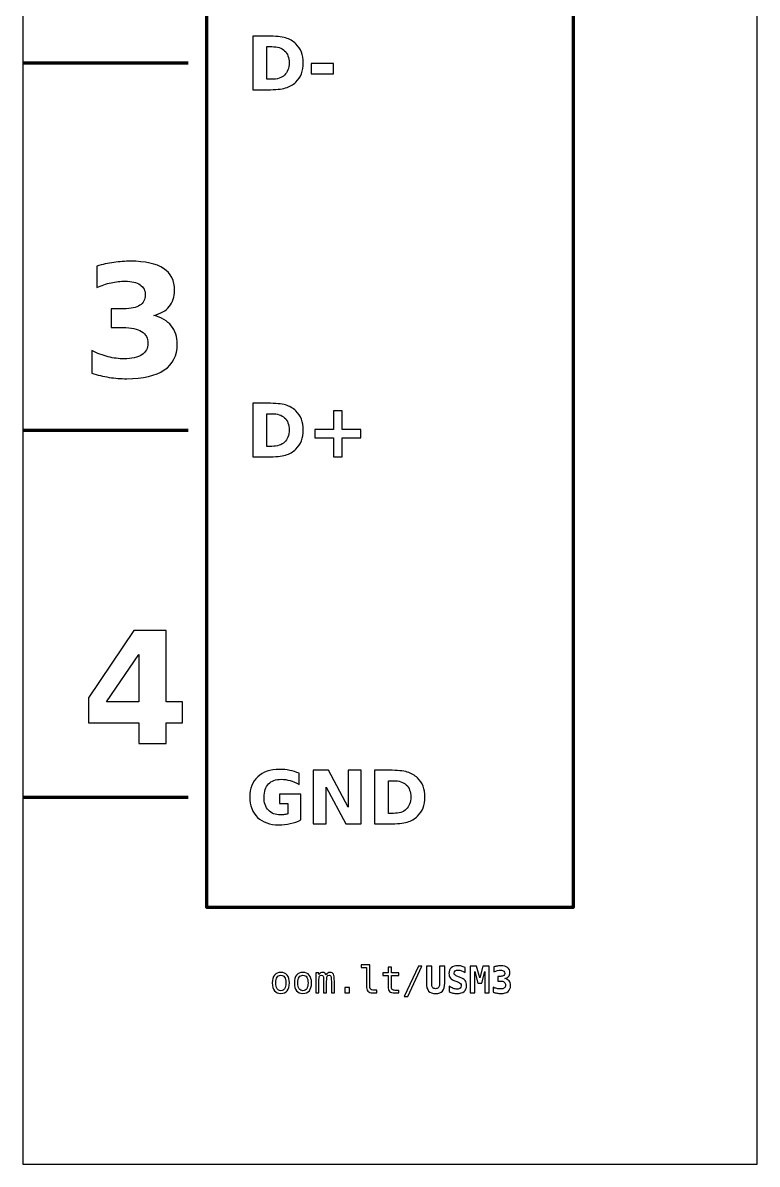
# Model space of a CAD drawing. Header units: centimetres. Extents: x -11.5 to -9.5, y -15.85 to -9.85.
# Drawn here: x -11.5 to -9.5, y -15.85 to -12.741 of the extents above; entities that cross this region are included whole.
import ezdxf

# ---------------------------------------------------------------- set-up
doc = ezdxf.new("R2010")
doc.units = ezdxf.units.CM
doc.header["$MEASUREMENT"] = 0
doc.layers.add('Layer 1', color=7, linetype='Continuous')

msp = doc.modelspace()

# ---------------------------------------------------------------- linework, layer by layer
at = {"layer": 'Layer 1', "color": 7}
msp.add_open_spline([(-11.5, -9.85), (-11.5, -9.85), (-9.5, -9.85), (-9.5, -9.85), (-9.5, -9.85), (-9.5, -9.85), (-9.5, -15.85), (-9.5, -15.85), (-9.5, -15.85), (-9.5, -15.85), (-11.5, -15.85), (-11.5, -15.85), (-11.5, -15.85), (-11.5, -15.85), (-11.5, -9.85), (-11.5, -9.85)], degree=3, knots=[0, 0, 0, 0, 0.25, 0.25, 0.25, 0.25, 0.5, 0.5, 0.5, 0.5, 0.75, 0.75, 0.75, 0.75, 1, 1, 1, 1], dxfattribs=at)
at = {"layer": 'Layer 1', "color": 250, "lineweight": 100}
msp.add_open_spline([(-11, -11.35), (-11, -11.35), (-10, -11.35), (-10, -11.35), (-10, -11.35), (-10, -11.35), (-10, -15.15), (-10, -15.15), (-10, -15.15), (-10, -15.15), (-11, -15.15), (-11, -15.15), (-11, -15.15), (-11, -15.15), (-11, -11.35), (-11, -11.35)], degree=3, knots=[0, 0, 0, 0, 0.25, 0.25, 0.25, 0.25, 0.5, 0.5, 0.5, 0.5, 0.75, 0.75, 0.75, 0.75, 1, 1, 1, 1], dxfattribs=at)
at = {"layer": 'Layer 1', "color": 250}
for points, knots in [([(-10.8733, -12.7771), (-10.8733, -12.7771), (-10.83364, -12.7771), (-10.83364, -12.7771), (-10.83364, -12.7771), (-10.8115, -12.7771), (-10.79504, -12.77867), (-10.7842, -12.78183), (-10.7842, -12.78183), (-10.77337, -12.785), (-10.76407, -12.79033), (-10.7563, -12.7979), (-10.7563, -12.7979), (-10.74947, -12.80447), (-10.7444, -12.81207), (-10.74107, -12.82067), (-10.74107, -12.82067), (-10.73777, -12.82923), (-10.7361, -12.83897), (-10.7361, -12.84987), (-10.7361, -12.84987), (-10.7361, -12.86087), (-10.73777, -12.87067), (-10.74107, -12.8793), (-10.74107, -12.8793), (-10.7444, -12.88793), (-10.74947, -12.89553), (-10.7563, -12.9021), (-10.7563, -12.9021), (-10.76414, -12.90967), (-10.7735, -12.915), (-10.78444, -12.91817), (-10.78444, -12.91817), (-10.79537, -12.92133), (-10.81177, -12.9229), (-10.83364, -12.9229), (-10.83364, -12.9229), (-10.83364, -12.9229), (-10.8733, -12.9229), (-10.8733, -12.9229), (-10.8733, -12.9229), (-10.8733, -12.9229), (-10.8733, -12.7771), (-10.8733, -12.7771)], [0, 0, 0, 0, 0.0909091, 0.0909091, 0.0909091, 0.0909091, 0.1818182, 0.1818182, 0.1818182, 0.1818182, 0.2727273, 0.2727273, 0.2727273, 0.2727273, 0.3636364, 0.3636364, 0.3636364, 0.3636364, 0.4545455, 0.4545455, 0.4545455, 0.4545455, 0.5454545, 0.5454545, 0.5454545, 0.5454545, 0.6363636, 0.6363636, 0.6363636, 0.6363636, 0.7272727, 0.7272727, 0.7272727, 0.7272727, 0.8181818, 0.8181818, 0.8181818, 0.8181818, 0.9090909, 0.9090909, 0.9090909, 0.9090909, 1, 1, 1, 1]), ([(-10.8357, -12.80553), (-10.8357, -12.80553), (-10.8357, -12.89447), (-10.8357, -12.89447), (-10.8357, -12.89447), (-10.8357, -12.89447), (-10.82224, -12.89447), (-10.82224, -12.89447), (-10.82224, -12.89447), (-10.80687, -12.89447), (-10.79514, -12.89067), (-10.78704, -12.88303), (-10.78704, -12.88303), (-10.77894, -12.87543), (-10.77487, -12.86437), (-10.77487, -12.84987), (-10.77487, -12.84987), (-10.77487, -12.8354), (-10.7789, -12.8244), (-10.78697, -12.81687), (-10.78697, -12.81687), (-10.79504, -12.8093), (-10.8068, -12.80553), (-10.82224, -12.80553), (-10.82224, -12.80553), (-10.82224, -12.80553), (-10.8357, -12.80553), (-10.8357, -12.80553)], [0, 0, 0, 0, 0.1428571, 0.1428571, 0.1428571, 0.1428571, 0.2857143, 0.2857143, 0.2857143, 0.2857143, 0.4285714, 0.4285714, 0.4285714, 0.4285714, 0.5714286, 0.5714286, 0.5714286, 0.5714286, 0.7142857, 0.7142857, 0.7142857, 0.7142857, 0.8571429, 0.8571429, 0.8571429, 0.8571429, 1, 1, 1, 1]), ([(-10.71484, -12.85113), (-10.71484, -12.85113), (-10.6535, -12.85113), (-10.6535, -12.85113), (-10.6535, -12.85113), (-10.6535, -12.85113), (-10.6535, -12.87957), (-10.6535, -12.87957), (-10.6535, -12.87957), (-10.6535, -12.87957), (-10.71484, -12.87957), (-10.71484, -12.87957), (-10.71484, -12.87957), (-10.71484, -12.87957), (-10.71484, -12.85113), (-10.71484, -12.85113)], [0, 0, 0, 0, 0.25, 0.25, 0.25, 0.25, 0.5, 0.5, 0.5, 0.5, 0.75, 0.75, 0.75, 0.75, 1, 1, 1, 1]), ([(-11.14316, -13.53787), (-11.12242, -13.54323), (-11.10654, -13.55262), (-11.09575, -13.56588), (-11.09575, -13.56588), (-11.08495, -13.57922), (-11.07952, -13.59608), (-11.07952, -13.61661), (-11.07952, -13.61661), (-11.07952, -13.64723), (-11.09123, -13.67051), (-11.11465, -13.68646), (-11.11465, -13.68646), (-11.13808, -13.70233), (-11.17223, -13.71031), (-11.21717, -13.71031), (-11.21717, -13.71031), (-11.23305, -13.71031), (-11.24892, -13.70904), (-11.26487, -13.7065), (-11.26487, -13.7065), (-11.28074, -13.70396), (-11.29647, -13.70008), (-11.31207, -13.695), (-11.31207, -13.695), (-11.31207, -13.695), (-11.31207, -13.63361), (-11.31207, -13.63361), (-11.31207, -13.63361), (-11.29718, -13.64102), (-11.28243, -13.64667), (-11.26776, -13.65048), (-11.26776, -13.65048), (-11.25308, -13.65422), (-11.23862, -13.65612), (-11.22444, -13.65612), (-11.22444, -13.65612), (-11.20334, -13.65612), (-11.18719, -13.65245), (-11.17597, -13.64518), (-11.17597, -13.64518), (-11.16475, -13.63785), (-11.1591, -13.62741), (-11.1591, -13.61372), (-11.1591, -13.61372), (-11.1591, -13.59968), (-11.16489, -13.58902), (-11.17639, -13.58183), (-11.17639, -13.58183), (-11.18789, -13.57456), (-11.20489, -13.57096), (-11.22733, -13.57096), (-11.22733, -13.57096), (-11.22733, -13.57096), (-11.25915, -13.57096), (-11.25915, -13.57096), (-11.25915, -13.57096), (-11.25915, -13.57096), (-11.25915, -13.51967), (-11.25915, -13.51967), (-11.25915, -13.51967), (-11.25915, -13.51967), (-11.22571, -13.51967), (-11.22571, -13.51967), (-11.22571, -13.51967), (-11.20567, -13.51967), (-11.19085, -13.51656), (-11.18105, -13.51028), (-11.18105, -13.51028), (-11.17124, -13.504), (-11.16637, -13.49448), (-11.16637, -13.48171), (-11.16637, -13.48171), (-11.16637, -13.46986), (-11.1711, -13.46068), (-11.18062, -13.45426), (-11.18062, -13.45426), (-11.19015, -13.44777), (-11.20355, -13.44453), (-11.22091, -13.44453), (-11.22091, -13.44453), (-11.23375, -13.44453), (-11.24666, -13.44594), (-11.25979, -13.44883), (-11.25979, -13.44883), (-11.27284, -13.45172), (-11.28582, -13.45603), (-11.2988, -13.46167), (-11.2988, -13.46167), (-11.2988, -13.46167), (-11.2988, -13.40339), (-11.2988, -13.40339), (-11.2988, -13.40339), (-11.28307, -13.39895), (-11.26755, -13.39563), (-11.2521, -13.39344), (-11.2521, -13.39344), (-11.23664, -13.39126), (-11.22155, -13.39013), (-11.20666, -13.39013), (-11.20666, -13.39013), (-11.16658, -13.39013), (-11.13653, -13.39669), (-11.11663, -13.40988), (-11.11663, -13.40988), (-11.09673, -13.42301), (-11.08679, -13.44283), (-11.08679, -13.46929), (-11.08679, -13.46929), (-11.08679, -13.48728), (-11.09151, -13.5021), (-11.10104, -13.5136), (-11.10104, -13.5136), (-11.11056, -13.5251), (-11.1246, -13.53321), (-11.14316, -13.53787)], [0, 0, 0, 0, 0.0344828, 0.0344828, 0.0344828, 0.0344828, 0.0689655, 0.0689655, 0.0689655, 0.0689655, 0.1034483, 0.1034483, 0.1034483, 0.1034483, 0.137931, 0.137931, 0.137931, 0.137931, 0.1724138, 0.1724138, 0.1724138, 0.1724138, 0.2068966, 0.2068966, 0.2068966, 0.2068966, 0.2413793, 0.2413793, 0.2413793, 0.2413793, 0.2758621, 0.2758621, 0.2758621, 0.2758621, 0.3103448, 0.3103448, 0.3103448, 0.3103448, 0.3448276, 0.3448276, 0.3448276, 0.3448276, 0.3793103, 0.3793103, 0.3793103, 0.3793103, 0.4137931, 0.4137931, 0.4137931, 0.4137931, 0.4482759, 0.4482759, 0.4482759, 0.4482759, 0.4827586, 0.4827586, 0.4827586, 0.4827586, 0.5172414, 0.5172414, 0.5172414, 0.5172414, 0.5517241, 0.5517241, 0.5517241, 0.5517241, 0.5862069, 0.5862069, 0.5862069, 0.5862069, 0.6206897, 0.6206897, 0.6206897, 0.6206897, 0.6551724, 0.6551724, 0.6551724, 0.6551724, 0.6896552, 0.6896552, 0.6896552, 0.6896552, 0.7241379, 0.7241379, 0.7241379, 0.7241379, 0.7586207, 0.7586207, 0.7586207, 0.7586207, 0.7931034, 0.7931034, 0.7931034, 0.7931034, 0.8275862, 0.8275862, 0.8275862, 0.8275862, 0.862069, 0.862069, 0.862069, 0.862069, 0.8965517, 0.8965517, 0.8965517, 0.8965517, 0.9310345, 0.9310345, 0.9310345, 0.9310345, 0.9655172, 0.9655172, 0.9655172, 0.9655172, 1, 1, 1, 1]), ([(-11.14316, -13.53787), (-11.12242, -13.54323), (-11.10654, -13.55262), (-11.09575, -13.56588), (-11.09575, -13.56588), (-11.08495, -13.57922), (-11.07952, -13.59608), (-11.07952, -13.61661), (-11.07952, -13.61661), (-11.07952, -13.64723), (-11.09123, -13.67051), (-11.11465, -13.68646), (-11.11465, -13.68646), (-11.13808, -13.70233), (-11.17223, -13.71031), (-11.21717, -13.71031), (-11.21717, -13.71031), (-11.23305, -13.71031), (-11.24892, -13.70904), (-11.26487, -13.7065), (-11.26487, -13.7065), (-11.28074, -13.70396), (-11.29647, -13.70008), (-11.31207, -13.695), (-11.31207, -13.695), (-11.31207, -13.695), (-11.31207, -13.63361), (-11.31207, -13.63361), (-11.31207, -13.63361), (-11.29718, -13.64102), (-11.28243, -13.64667), (-11.26776, -13.65048), (-11.26776, -13.65048), (-11.25308, -13.65422), (-11.23862, -13.65612), (-11.22444, -13.65612), (-11.22444, -13.65612), (-11.20334, -13.65612), (-11.18719, -13.65245), (-11.17597, -13.64518), (-11.17597, -13.64518), (-11.16475, -13.63785), (-11.1591, -13.62741), (-11.1591, -13.61372), (-11.1591, -13.61372), (-11.1591, -13.59968), (-11.16489, -13.58902), (-11.17639, -13.58183), (-11.17639, -13.58183), (-11.18789, -13.57456), (-11.20489, -13.57096), (-11.22733, -13.57096), (-11.22733, -13.57096), (-11.22733, -13.57096), (-11.25915, -13.57096), (-11.25915, -13.57096), (-11.25915, -13.57096), (-11.25915, -13.57096), (-11.25915, -13.51967), (-11.25915, -13.51967), (-11.25915, -13.51967), (-11.25915, -13.51967), (-11.22571, -13.51967), (-11.22571, -13.51967), (-11.22571, -13.51967), (-11.20567, -13.51967), (-11.19085, -13.51656), (-11.18105, -13.51028), (-11.18105, -13.51028), (-11.17124, -13.504), (-11.16637, -13.49448), (-11.16637, -13.48171), (-11.16637, -13.48171), (-11.16637, -13.46986), (-11.1711, -13.46068), (-11.18062, -13.45426), (-11.18062, -13.45426), (-11.19015, -13.44777), (-11.20355, -13.44453), (-11.22091, -13.44453), (-11.22091, -13.44453), (-11.23375, -13.44453), (-11.24666, -13.44594), (-11.25979, -13.44883), (-11.25979, -13.44883), (-11.27284, -13.45172), (-11.28582, -13.45603), (-11.2988, -13.46167), (-11.2988, -13.46167), (-11.2988, -13.46167), (-11.2988, -13.40339), (-11.2988, -13.40339), (-11.2988, -13.40339), (-11.28307, -13.39895), (-11.26755, -13.39563), (-11.2521, -13.39344), (-11.2521, -13.39344), (-11.23664, -13.39126), (-11.22155, -13.39013), (-11.20666, -13.39013), (-11.20666, -13.39013), (-11.16658, -13.39013), (-11.13653, -13.39669), (-11.11663, -13.40988), (-11.11663, -13.40988), (-11.09673, -13.42301), (-11.08679, -13.44283), (-11.08679, -13.46929), (-11.08679, -13.46929), (-11.08679, -13.48728), (-11.09151, -13.5021), (-11.10104, -13.5136), (-11.10104, -13.5136), (-11.11056, -13.5251), (-11.1246, -13.53321), (-11.14316, -13.53787)], [0, 0, 0, 0, 0.0344828, 0.0344828, 0.0344828, 0.0344828, 0.0689655, 0.0689655, 0.0689655, 0.0689655, 0.1034483, 0.1034483, 0.1034483, 0.1034483, 0.137931, 0.137931, 0.137931, 0.137931, 0.1724138, 0.1724138, 0.1724138, 0.1724138, 0.2068966, 0.2068966, 0.2068966, 0.2068966, 0.2413793, 0.2413793, 0.2413793, 0.2413793, 0.2758621, 0.2758621, 0.2758621, 0.2758621, 0.3103448, 0.3103448, 0.3103448, 0.3103448, 0.3448276, 0.3448276, 0.3448276, 0.3448276, 0.3793103, 0.3793103, 0.3793103, 0.3793103, 0.4137931, 0.4137931, 0.4137931, 0.4137931, 0.4482759, 0.4482759, 0.4482759, 0.4482759, 0.4827586, 0.4827586, 0.4827586, 0.4827586, 0.5172414, 0.5172414, 0.5172414, 0.5172414, 0.5517241, 0.5517241, 0.5517241, 0.5517241, 0.5862069, 0.5862069, 0.5862069, 0.5862069, 0.6206897, 0.6206897, 0.6206897, 0.6206897, 0.6551724, 0.6551724, 0.6551724, 0.6551724, 0.6896552, 0.6896552, 0.6896552, 0.6896552, 0.7241379, 0.7241379, 0.7241379, 0.7241379, 0.7586207, 0.7586207, 0.7586207, 0.7586207, 0.7931034, 0.7931034, 0.7931034, 0.7931034, 0.8275862, 0.8275862, 0.8275862, 0.8275862, 0.862069, 0.862069, 0.862069, 0.862069, 0.8965517, 0.8965517, 0.8965517, 0.8965517, 0.9310345, 0.9310345, 0.9310345, 0.9310345, 0.9655172, 0.9655172, 0.9655172, 0.9655172, 1, 1, 1, 1]), ([(-10.8733, -13.7771), (-10.8733, -13.7771), (-10.83364, -13.7771), (-10.83364, -13.7771), (-10.83364, -13.7771), (-10.8115, -13.7771), (-10.79504, -13.77867), (-10.7842, -13.78183), (-10.7842, -13.78183), (-10.77337, -13.785), (-10.76407, -13.79033), (-10.7563, -13.7979), (-10.7563, -13.7979), (-10.74947, -13.80447), (-10.7444, -13.81207), (-10.74107, -13.82067), (-10.74107, -13.82067), (-10.73777, -13.82923), (-10.7361, -13.83897), (-10.7361, -13.84987), (-10.7361, -13.84987), (-10.7361, -13.86087), (-10.73777, -13.87067), (-10.74107, -13.8793), (-10.74107, -13.8793), (-10.7444, -13.88793), (-10.74947, -13.89553), (-10.7563, -13.9021), (-10.7563, -13.9021), (-10.76414, -13.90967), (-10.7735, -13.915), (-10.78444, -13.91817), (-10.78444, -13.91817), (-10.79537, -13.92133), (-10.81177, -13.9229), (-10.83364, -13.9229), (-10.83364, -13.9229), (-10.83364, -13.9229), (-10.8733, -13.9229), (-10.8733, -13.9229), (-10.8733, -13.9229), (-10.8733, -13.9229), (-10.8733, -13.7771), (-10.8733, -13.7771)], [0, 0, 0, 0, 0.0909091, 0.0909091, 0.0909091, 0.0909091, 0.1818182, 0.1818182, 0.1818182, 0.1818182, 0.2727273, 0.2727273, 0.2727273, 0.2727273, 0.3636364, 0.3636364, 0.3636364, 0.3636364, 0.4545455, 0.4545455, 0.4545455, 0.4545455, 0.5454545, 0.5454545, 0.5454545, 0.5454545, 0.6363636, 0.6363636, 0.6363636, 0.6363636, 0.7272727, 0.7272727, 0.7272727, 0.7272727, 0.8181818, 0.8181818, 0.8181818, 0.8181818, 0.9090909, 0.9090909, 0.9090909, 0.9090909, 1, 1, 1, 1]), ([(-10.63027, -13.79747), (-10.63027, -13.79747), (-10.63027, -13.84867), (-10.63027, -13.84867), (-10.63027, -13.84867), (-10.63027, -13.84867), (-10.57927, -13.84867), (-10.57927, -13.84867), (-10.57927, -13.84867), (-10.57927, -13.84867), (-10.57927, -13.8717), (-10.57927, -13.8717), (-10.57927, -13.8717), (-10.57927, -13.8717), (-10.63027, -13.8717), (-10.63027, -13.8717), (-10.63027, -13.8717), (-10.63027, -13.8717), (-10.63027, -13.9229), (-10.63027, -13.9229), (-10.63027, -13.9229), (-10.63027, -13.9229), (-10.6535, -13.9229), (-10.6535, -13.9229), (-10.6535, -13.9229), (-10.6535, -13.9229), (-10.6535, -13.8717), (-10.6535, -13.8717), (-10.6535, -13.8717), (-10.6535, -13.8717), (-10.7045, -13.8717), (-10.7045, -13.8717), (-10.7045, -13.8717), (-10.7045, -13.8717), (-10.7045, -13.84867), (-10.7045, -13.84867), (-10.7045, -13.84867), (-10.7045, -13.84867), (-10.6535, -13.84867), (-10.6535, -13.84867), (-10.6535, -13.84867), (-10.6535, -13.84867), (-10.6535, -13.79747), (-10.6535, -13.79747), (-10.6535, -13.79747), (-10.6535, -13.79747), (-10.63027, -13.79747), (-10.63027, -13.79747)], [0, 0, 0, 0, 0.0833333, 0.0833333, 0.0833333, 0.0833333, 0.1666667, 0.1666667, 0.1666667, 0.1666667, 0.25, 0.25, 0.25, 0.25, 0.3333333, 0.3333333, 0.3333333, 0.3333333, 0.4166667, 0.4166667, 0.4166667, 0.4166667, 0.5, 0.5, 0.5, 0.5, 0.5833333, 0.5833333, 0.5833333, 0.5833333, 0.6666667, 0.6666667, 0.6666667, 0.6666667, 0.75, 0.75, 0.75, 0.75, 0.8333333, 0.8333333, 0.8333333, 0.8333333, 0.9166667, 0.9166667, 0.9166667, 0.9166667, 1, 1, 1, 1]), ([(-10.8357, -13.80553), (-10.8357, -13.80553), (-10.8357, -13.89447), (-10.8357, -13.89447), (-10.8357, -13.89447), (-10.8357, -13.89447), (-10.82224, -13.89447), (-10.82224, -13.89447), (-10.82224, -13.89447), (-10.80687, -13.89447), (-10.79514, -13.89067), (-10.78704, -13.88303), (-10.78704, -13.88303), (-10.77894, -13.87543), (-10.77487, -13.86437), (-10.77487, -13.84987), (-10.77487, -13.84987), (-10.77487, -13.8354), (-10.7789, -13.8244), (-10.78697, -13.81687), (-10.78697, -13.81687), (-10.79504, -13.8093), (-10.8068, -13.80553), (-10.82224, -13.80553), (-10.82224, -13.80553), (-10.82224, -13.80553), (-10.8357, -13.80553), (-10.8357, -13.80553)], [0, 0, 0, 0, 0.1428571, 0.1428571, 0.1428571, 0.1428571, 0.2857143, 0.2857143, 0.2857143, 0.2857143, 0.4285714, 0.4285714, 0.4285714, 0.4285714, 0.5714286, 0.5714286, 0.5714286, 0.5714286, 0.7142857, 0.7142857, 0.7142857, 0.7142857, 0.8571429, 0.8571429, 0.8571429, 0.8571429, 1, 1, 1, 1]), ([(-11.1977, -14.3957), (-11.1977, -14.3957), (-11.10922, -14.3957), (-11.10922, -14.3957), (-11.10922, -14.3957), (-11.10922, -14.3957), (-11.10922, -14.59043), (-11.10922, -14.59043), (-11.10922, -14.59043), (-11.10922, -14.59043), (-11.0652, -14.59043), (-11.0652, -14.59043), (-11.0652, -14.59043), (-11.0652, -14.59043), (-11.0652, -14.64808), (-11.0652, -14.64808), (-11.0652, -14.64808), (-11.0652, -14.64808), (-11.10922, -14.64808), (-11.10922, -14.64808), (-11.10922, -14.64808), (-11.10922, -14.64808), (-11.10922, -14.70431), (-11.10922, -14.70431), (-11.10922, -14.70431), (-11.10922, -14.70431), (-11.18443, -14.70431), (-11.18443, -14.70431), (-11.18443, -14.70431), (-11.18443, -14.70431), (-11.18443, -14.64808), (-11.18443, -14.64808), (-11.18443, -14.64808), (-11.18443, -14.64808), (-11.32131, -14.64808), (-11.32131, -14.64808), (-11.32131, -14.64808), (-11.32131, -14.64808), (-11.32131, -14.57985), (-11.32131, -14.57985), (-11.32131, -14.57985), (-11.32131, -14.57985), (-11.1977, -14.3957), (-11.1977, -14.3957)], [0, 0, 0, 0, 0.0909091, 0.0909091, 0.0909091, 0.0909091, 0.1818182, 0.1818182, 0.1818182, 0.1818182, 0.2727273, 0.2727273, 0.2727273, 0.2727273, 0.3636364, 0.3636364, 0.3636364, 0.3636364, 0.4545455, 0.4545455, 0.4545455, 0.4545455, 0.5454545, 0.5454545, 0.5454545, 0.5454545, 0.6363636, 0.6363636, 0.6363636, 0.6363636, 0.7272727, 0.7272727, 0.7272727, 0.7272727, 0.8181818, 0.8181818, 0.8181818, 0.8181818, 0.9090909, 0.9090909, 0.9090909, 0.9090909, 1, 1, 1, 1]), ([(-11.1977, -14.3957), (-11.1977, -14.3957), (-11.10922, -14.3957), (-11.10922, -14.3957), (-11.10922, -14.3957), (-11.10922, -14.3957), (-11.10922, -14.59043), (-11.10922, -14.59043), (-11.10922, -14.59043), (-11.10922, -14.59043), (-11.0652, -14.59043), (-11.0652, -14.59043), (-11.0652, -14.59043), (-11.0652, -14.59043), (-11.0652, -14.64808), (-11.0652, -14.64808), (-11.0652, -14.64808), (-11.0652, -14.64808), (-11.10922, -14.64808), (-11.10922, -14.64808), (-11.10922, -14.64808), (-11.10922, -14.64808), (-11.10922, -14.70431), (-11.10922, -14.70431), (-11.10922, -14.70431), (-11.10922, -14.70431), (-11.18443, -14.70431), (-11.18443, -14.70431), (-11.18443, -14.70431), (-11.18443, -14.70431), (-11.18443, -14.64808), (-11.18443, -14.64808), (-11.18443, -14.64808), (-11.18443, -14.64808), (-11.32131, -14.64808), (-11.32131, -14.64808), (-11.32131, -14.64808), (-11.32131, -14.64808), (-11.32131, -14.57985), (-11.32131, -14.57985), (-11.32131, -14.57985), (-11.32131, -14.57985), (-11.1977, -14.3957), (-11.1977, -14.3957)], [0, 0, 0, 0, 0.0909091, 0.0909091, 0.0909091, 0.0909091, 0.1818182, 0.1818182, 0.1818182, 0.1818182, 0.2727273, 0.2727273, 0.2727273, 0.2727273, 0.3636364, 0.3636364, 0.3636364, 0.3636364, 0.4545455, 0.4545455, 0.4545455, 0.4545455, 0.5454545, 0.5454545, 0.5454545, 0.5454545, 0.6363636, 0.6363636, 0.6363636, 0.6363636, 0.7272727, 0.7272727, 0.7272727, 0.7272727, 0.8181818, 0.8181818, 0.8181818, 0.8181818, 0.9090909, 0.9090909, 0.9090909, 0.9090909, 1, 1, 1, 1]), ([(-11.18443, -14.46125), (-11.18443, -14.46125), (-11.27171, -14.59043), (-11.27171, -14.59043), (-11.27171, -14.59043), (-11.27171, -14.59043), (-11.18443, -14.59043), (-11.18443, -14.59043), (-11.18443, -14.59043), (-11.18443, -14.59043), (-11.18443, -14.46125), (-11.18443, -14.46125)], [0, 0, 0, 0, 0.3333333, 0.3333333, 0.3333333, 0.3333333, 0.6666667, 0.6666667, 0.6666667, 0.6666667, 1, 1, 1, 1]), ([(-11.18443, -14.46125), (-11.18443, -14.46125), (-11.27171, -14.59043), (-11.27171, -14.59043), (-11.27171, -14.59043), (-11.27171, -14.59043), (-11.18443, -14.59043), (-11.18443, -14.59043), (-11.18443, -14.59043), (-11.18443, -14.59043), (-11.18443, -14.46125), (-11.18443, -14.46125)], [0, 0, 0, 0, 0.3333333, 0.3333333, 0.3333333, 0.3333333, 0.6666667, 0.6666667, 0.6666667, 0.6666667, 1, 1, 1, 1]), ([(-10.74242, -14.91197), (-10.75178, -14.91653), (-10.76152, -14.91993), (-10.77162, -14.92223), (-10.77162, -14.92223), (-10.78172, -14.9245), (-10.79212, -14.92563), (-10.80288, -14.92563), (-10.80288, -14.92563), (-10.82715, -14.92563), (-10.84638, -14.91883), (-10.86058, -14.90527), (-10.86058, -14.90527), (-10.87478, -14.8917), (-10.88188, -14.8733), (-10.88188, -14.85003), (-10.88188, -14.85003), (-10.88188, -14.82653), (-10.87465, -14.80807), (-10.86022, -14.79457), (-10.86022, -14.79457), (-10.84575, -14.7811), (-10.82595, -14.77437), (-10.80082, -14.77437), (-10.80082, -14.77437), (-10.79112, -14.77437), (-10.78182, -14.77527), (-10.77292, -14.7771), (-10.77292, -14.7771), (-10.76405, -14.77893), (-10.75565, -14.78163), (-10.74778, -14.7852), (-10.74778, -14.7852), (-10.74778, -14.7852), (-10.74778, -14.81537), (-10.74778, -14.81537), (-10.74778, -14.81537), (-10.75592, -14.81073), (-10.76402, -14.8073), (-10.77205, -14.80503), (-10.77205, -14.80503), (-10.78008, -14.80273), (-10.78815, -14.8016), (-10.79622, -14.8016), (-10.79622, -14.8016), (-10.81122, -14.8016), (-10.82275, -14.8058), (-10.83085, -14.81417), (-10.83085, -14.81417), (-10.83895, -14.82253), (-10.84302, -14.8345), (-10.84302, -14.85003), (-10.84302, -14.85003), (-10.84302, -14.86547), (-10.83912, -14.8774), (-10.83128, -14.8858), (-10.83128, -14.8858), (-10.82348, -14.8942), (-10.81238, -14.8984), (-10.79798, -14.8984), (-10.79798, -14.8984), (-10.79408, -14.8984), (-10.79045, -14.89817), (-10.78708, -14.89767), (-10.78708, -14.89767), (-10.78372, -14.89717), (-10.78072, -14.8964), (-10.77805, -14.89537), (-10.77805, -14.89537), (-10.77805, -14.89537), (-10.77805, -14.86703), (-10.77805, -14.86703), (-10.77805, -14.86703), (-10.77805, -14.86703), (-10.80098, -14.86703), (-10.80098, -14.86703), (-10.80098, -14.86703), (-10.80098, -14.86703), (-10.80098, -14.84183), (-10.80098, -14.84183), (-10.80098, -14.84183), (-10.80098, -14.84183), (-10.74242, -14.84183), (-10.74242, -14.84183), (-10.74242, -14.84183), (-10.74242, -14.84183), (-10.74242, -14.91197), (-10.74242, -14.91197)], [0, 0, 0, 0, 0.0454545, 0.0454545, 0.0454545, 0.0454545, 0.0909091, 0.0909091, 0.0909091, 0.0909091, 0.1363636, 0.1363636, 0.1363636, 0.1363636, 0.1818182, 0.1818182, 0.1818182, 0.1818182, 0.2272727, 0.2272727, 0.2272727, 0.2272727, 0.2727273, 0.2727273, 0.2727273, 0.2727273, 0.3181818, 0.3181818, 0.3181818, 0.3181818, 0.3636364, 0.3636364, 0.3636364, 0.3636364, 0.4090909, 0.4090909, 0.4090909, 0.4090909, 0.4545455, 0.4545455, 0.4545455, 0.4545455, 0.5, 0.5, 0.5, 0.5, 0.5454545, 0.5454545, 0.5454545, 0.5454545, 0.5909091, 0.5909091, 0.5909091, 0.5909091, 0.6363636, 0.6363636, 0.6363636, 0.6363636, 0.6818182, 0.6818182, 0.6818182, 0.6818182, 0.7272727, 0.7272727, 0.7272727, 0.7272727, 0.7727273, 0.7727273, 0.7727273, 0.7727273, 0.8181818, 0.8181818, 0.8181818, 0.8181818, 0.8636364, 0.8636364, 0.8636364, 0.8636364, 0.9090909, 0.9090909, 0.9090909, 0.9090909, 0.9545455, 0.9545455, 0.9545455, 0.9545455, 1, 1, 1, 1]), ([(-10.70931, -14.777), (-10.70931, -14.777), (-10.66731, -14.777), (-10.66731, -14.777), (-10.66731, -14.777), (-10.66731, -14.777), (-10.61428, -14.877), (-10.61428, -14.877), (-10.61428, -14.877), (-10.61428, -14.877), (-10.61428, -14.777), (-10.61428, -14.777), (-10.61428, -14.777), (-10.61428, -14.777), (-10.57865, -14.777), (-10.57865, -14.777), (-10.57865, -14.777), (-10.57865, -14.777), (-10.57865, -14.9228), (-10.57865, -14.9228), (-10.57865, -14.9228), (-10.57865, -14.9228), (-10.62065, -14.9228), (-10.62065, -14.9228), (-10.62065, -14.9228), (-10.62065, -14.9228), (-10.67368, -14.8228), (-10.67368, -14.8228), (-10.67368, -14.8228), (-10.67368, -14.8228), (-10.67368, -14.9228), (-10.67368, -14.9228), (-10.67368, -14.9228), (-10.67368, -14.9228), (-10.70931, -14.9228), (-10.70931, -14.9228), (-10.70931, -14.9228), (-10.70931, -14.9228), (-10.70931, -14.777), (-10.70931, -14.777)], [0, 0, 0, 0, 0.1, 0.1, 0.1, 0.1, 0.2, 0.2, 0.2, 0.2, 0.3, 0.3, 0.3, 0.3, 0.4, 0.4, 0.4, 0.4, 0.5, 0.5, 0.5, 0.5, 0.6, 0.6, 0.6, 0.6, 0.7, 0.7, 0.7, 0.7, 0.8, 0.8, 0.8, 0.8, 0.9, 0.9, 0.9, 0.9, 1, 1, 1, 1]), ([(-10.54194, -14.777), (-10.54194, -14.777), (-10.50228, -14.777), (-10.50228, -14.777), (-10.50228, -14.777), (-10.48014, -14.777), (-10.46368, -14.77857), (-10.45284, -14.78173), (-10.45284, -14.78173), (-10.44201, -14.7849), (-10.43271, -14.79023), (-10.42494, -14.7978), (-10.42494, -14.7978), (-10.41811, -14.80437), (-10.41304, -14.81197), (-10.40971, -14.82057), (-10.40971, -14.82057), (-10.40641, -14.82913), (-10.40474, -14.83887), (-10.40474, -14.84977), (-10.40474, -14.84977), (-10.40474, -14.86077), (-10.40641, -14.87057), (-10.40971, -14.8792), (-10.40971, -14.8792), (-10.41304, -14.88783), (-10.41811, -14.89543), (-10.42494, -14.902), (-10.42494, -14.902), (-10.43278, -14.90957), (-10.44214, -14.9149), (-10.45308, -14.91807), (-10.45308, -14.91807), (-10.46401, -14.92123), (-10.48041, -14.9228), (-10.50228, -14.9228), (-10.50228, -14.9228), (-10.50228, -14.9228), (-10.54194, -14.9228), (-10.54194, -14.9228), (-10.54194, -14.9228), (-10.54194, -14.9228), (-10.54194, -14.777), (-10.54194, -14.777)], [0, 0, 0, 0, 0.0909091, 0.0909091, 0.0909091, 0.0909091, 0.1818182, 0.1818182, 0.1818182, 0.1818182, 0.2727273, 0.2727273, 0.2727273, 0.2727273, 0.3636364, 0.3636364, 0.3636364, 0.3636364, 0.4545455, 0.4545455, 0.4545455, 0.4545455, 0.5454545, 0.5454545, 0.5454545, 0.5454545, 0.6363636, 0.6363636, 0.6363636, 0.6363636, 0.7272727, 0.7272727, 0.7272727, 0.7272727, 0.8181818, 0.8181818, 0.8181818, 0.8181818, 0.9090909, 0.9090909, 0.9090909, 0.9090909, 1, 1, 1, 1]), ([(-10.50434, -14.80543), (-10.50434, -14.80543), (-10.50434, -14.89437), (-10.50434, -14.89437), (-10.50434, -14.89437), (-10.50434, -14.89437), (-10.49088, -14.89437), (-10.49088, -14.89437), (-10.49088, -14.89437), (-10.47551, -14.89437), (-10.46378, -14.89057), (-10.45568, -14.88293), (-10.45568, -14.88293), (-10.44758, -14.87533), (-10.44351, -14.86427), (-10.44351, -14.84977), (-10.44351, -14.84977), (-10.44351, -14.8353), (-10.44754, -14.8243), (-10.45561, -14.81677), (-10.45561, -14.81677), (-10.46368, -14.8092), (-10.47544, -14.80543), (-10.49088, -14.80543), (-10.49088, -14.80543), (-10.49088, -14.80543), (-10.50434, -14.80543), (-10.50434, -14.80543)], [0, 0, 0, 0, 0.1428571, 0.1428571, 0.1428571, 0.1428571, 0.2857143, 0.2857143, 0.2857143, 0.2857143, 0.4285714, 0.4285714, 0.4285714, 0.4285714, 0.5714286, 0.5714286, 0.5714286, 0.5714286, 0.7142857, 0.7142857, 0.7142857, 0.7142857, 0.8571429, 0.8571429, 0.8571429, 0.8571429, 1, 1, 1, 1]), ([(-10.79731, -15.32761), (-10.78973, -15.32761), (-10.78393, -15.33006), (-10.77991, -15.33498), (-10.77991, -15.33498), (-10.77589, -15.3399), (-10.77388, -15.34702), (-10.77388, -15.35632), (-10.77388, -15.35632), (-10.77388, -15.36567), (-10.77588, -15.37279), (-10.77988, -15.37769), (-10.77988, -15.37769), (-10.7839, -15.38259), (-10.7897, -15.38504), (-10.79731, -15.38504), (-10.79731, -15.38504), (-10.80491, -15.38504), (-10.8107, -15.38259), (-10.81472, -15.37769), (-10.81472, -15.37769), (-10.81872, -15.37279), (-10.82072, -15.36567), (-10.82072, -15.35632), (-10.82072, -15.35632), (-10.82072, -15.34702), (-10.81872, -15.3399), (-10.81472, -15.33498), (-10.81472, -15.33498), (-10.8107, -15.33006), (-10.80491, -15.32761), (-10.79731, -15.32761)], [0, 0, 0, 0, 0.125, 0.125, 0.125, 0.125, 0.25, 0.25, 0.25, 0.25, 0.375, 0.375, 0.375, 0.375, 0.5, 0.5, 0.5, 0.5, 0.625, 0.625, 0.625, 0.625, 0.75, 0.75, 0.75, 0.75, 0.875, 0.875, 0.875, 0.875, 1, 1, 1, 1]), ([(-10.7371, -15.32761), (-10.72952, -15.32761), (-10.72372, -15.33006), (-10.7197, -15.33498), (-10.7197, -15.33498), (-10.71568, -15.3399), (-10.71367, -15.34702), (-10.71367, -15.35632), (-10.71367, -15.35632), (-10.71367, -15.36567), (-10.71567, -15.37279), (-10.71967, -15.37769), (-10.71967, -15.37769), (-10.72369, -15.38259), (-10.72949, -15.38504), (-10.7371, -15.38504), (-10.7371, -15.38504), (-10.7447, -15.38504), (-10.75049, -15.38259), (-10.75451, -15.37769), (-10.75451, -15.37769), (-10.75851, -15.37279), (-10.76051, -15.36567), (-10.76051, -15.35632), (-10.76051, -15.35632), (-10.76051, -15.34702), (-10.75851, -15.3399), (-10.75451, -15.33498), (-10.75451, -15.33498), (-10.75049, -15.33006), (-10.7447, -15.32761), (-10.7371, -15.32761)], [0, 0, 0, 0, 0.125, 0.125, 0.125, 0.125, 0.25, 0.25, 0.25, 0.25, 0.375, 0.375, 0.375, 0.375, 0.5, 0.5, 0.5, 0.5, 0.625, 0.625, 0.625, 0.625, 0.75, 0.75, 0.75, 0.75, 0.875, 0.875, 0.875, 0.875, 1, 1, 1, 1]), ([(-10.67398, -15.3345), (-10.67288, -15.33215), (-10.67146, -15.33041), (-10.66974, -15.3293), (-10.66974, -15.3293), (-10.66804, -15.32818), (-10.66598, -15.32761), (-10.66358, -15.32761), (-10.66358, -15.32761), (-10.65918, -15.32761), (-10.65607, -15.32931), (-10.65427, -15.33271), (-10.65427, -15.33271), (-10.65246, -15.33612), (-10.65156, -15.34252), (-10.65156, -15.35193), (-10.65156, -15.35193), (-10.65156, -15.35193), (-10.65156, -15.38362), (-10.65156, -15.38362), (-10.65156, -15.38362), (-10.65156, -15.38362), (-10.65976, -15.38362), (-10.65976, -15.38362), (-10.65976, -15.38362), (-10.65976, -15.38362), (-10.65976, -15.35232), (-10.65976, -15.35232), (-10.65976, -15.35232), (-10.65976, -15.3446), (-10.66019, -15.33982), (-10.66106, -15.33793), (-10.66106, -15.33793), (-10.66191, -15.33607), (-10.66349, -15.33513), (-10.66578, -15.33513), (-10.66578, -15.33513), (-10.66838, -15.33513), (-10.67016, -15.33613), (-10.67113, -15.33813), (-10.67113, -15.33813), (-10.67208, -15.34013), (-10.67256, -15.34487), (-10.67256, -15.35232), (-10.67256, -15.35232), (-10.67256, -15.35232), (-10.67256, -15.38362), (-10.67256, -15.38362), (-10.67256, -15.38362), (-10.67256, -15.38362), (-10.68076, -15.38362), (-10.68076, -15.38362), (-10.68076, -15.38362), (-10.68076, -15.38362), (-10.68076, -15.35232), (-10.68076, -15.35232), (-10.68076, -15.35232), (-10.68076, -15.3445), (-10.68123, -15.33968), (-10.68216, -15.33787), (-10.68216, -15.33787), (-10.68308, -15.33605), (-10.68474, -15.33513), (-10.68716, -15.33513), (-10.68716, -15.33513), (-10.68954, -15.33513), (-10.6912, -15.33613), (-10.69211, -15.33813), (-10.69211, -15.33813), (-10.69305, -15.34013), (-10.69351, -15.34487), (-10.69351, -15.35232), (-10.69351, -15.35232), (-10.69351, -15.35232), (-10.69351, -15.38362), (-10.69351, -15.38362), (-10.69351, -15.38362), (-10.69351, -15.38362), (-10.70166, -15.38362), (-10.70166, -15.38362), (-10.70166, -15.38362), (-10.70166, -15.38362), (-10.70166, -15.32893), (-10.70166, -15.32893), (-10.70166, -15.32893), (-10.70166, -15.32893), (-10.69351, -15.32893), (-10.69351, -15.32893), (-10.69351, -15.32893), (-10.69351, -15.32893), (-10.69351, -15.33361), (-10.69351, -15.33361), (-10.69351, -15.33361), (-10.69245, -15.33166), (-10.6911, -15.33018), (-10.68948, -15.32915), (-10.68948, -15.32915), (-10.68788, -15.32813), (-10.68604, -15.32761), (-10.68399, -15.32761), (-10.68399, -15.32761), (-10.68151, -15.32761), (-10.67946, -15.32818), (-10.67781, -15.32931), (-10.67781, -15.32931), (-10.67616, -15.33046), (-10.67489, -15.33218), (-10.67398, -15.3345)], [0, 0, 0, 0, 0.037037, 0.037037, 0.037037, 0.037037, 0.0740741, 0.0740741, 0.0740741, 0.0740741, 0.1111111, 0.1111111, 0.1111111, 0.1111111, 0.1481481, 0.1481481, 0.1481481, 0.1481481, 0.1851852, 0.1851852, 0.1851852, 0.1851852, 0.2222222, 0.2222222, 0.2222222, 0.2222222, 0.2592593, 0.2592593, 0.2592593, 0.2592593, 0.2962963, 0.2962963, 0.2962963, 0.2962963, 0.3333333, 0.3333333, 0.3333333, 0.3333333, 0.3703704, 0.3703704, 0.3703704, 0.3703704, 0.4074074, 0.4074074, 0.4074074, 0.4074074, 0.4444444, 0.4444444, 0.4444444, 0.4444444, 0.4814815, 0.4814815, 0.4814815, 0.4814815, 0.5185185, 0.5185185, 0.5185185, 0.5185185, 0.5555556, 0.5555556, 0.5555556, 0.5555556, 0.5925926, 0.5925926, 0.5925926, 0.5925926, 0.6296296, 0.6296296, 0.6296296, 0.6296296, 0.6666667, 0.6666667, 0.6666667, 0.6666667, 0.7037037, 0.7037037, 0.7037037, 0.7037037, 0.7407407, 0.7407407, 0.7407407, 0.7407407, 0.7777778, 0.7777778, 0.7777778, 0.7777778, 0.8148148, 0.8148148, 0.8148148, 0.8148148, 0.8518519, 0.8518519, 0.8518519, 0.8518519, 0.8888889, 0.8888889, 0.8888889, 0.8888889, 0.9259259, 0.9259259, 0.9259259, 0.9259259, 0.962963, 0.962963, 0.962963, 0.962963, 1, 1, 1, 1]), ([(-10.55536, -15.3638), (-10.55536, -15.36784), (-10.55462, -15.37087), (-10.55314, -15.37292), (-10.55314, -15.37292), (-10.55166, -15.37497), (-10.54947, -15.376), (-10.54657, -15.376), (-10.54657, -15.376), (-10.54657, -15.376), (-10.53607, -15.376), (-10.53607, -15.376), (-10.53607, -15.376), (-10.53607, -15.376), (-10.53607, -15.38362), (-10.53607, -15.38362), (-10.53607, -15.38362), (-10.53607, -15.38362), (-10.54744, -15.38362), (-10.54744, -15.38362), (-10.54744, -15.38362), (-10.55282, -15.38362), (-10.55697, -15.38189), (-10.55992, -15.37844), (-10.55992, -15.37844), (-10.56287, -15.37499), (-10.56434, -15.3701), (-10.56434, -15.3638), (-10.56434, -15.3638), (-10.56434, -15.3638), (-10.56434, -15.31413), (-10.56434, -15.31413), (-10.56434, -15.31413), (-10.56434, -15.31413), (-10.57874, -15.31413), (-10.57874, -15.31413), (-10.57874, -15.31413), (-10.57874, -15.31413), (-10.57874, -15.3071), (-10.57874, -15.3071), (-10.57874, -15.3071), (-10.57874, -15.3071), (-10.55536, -15.3071), (-10.55536, -15.3071), (-10.55536, -15.3071), (-10.55536, -15.3071), (-10.55536, -15.3638), (-10.55536, -15.3638)], [0, 0, 0, 0, 0.0833333, 0.0833333, 0.0833333, 0.0833333, 0.1666667, 0.1666667, 0.1666667, 0.1666667, 0.25, 0.25, 0.25, 0.25, 0.3333333, 0.3333333, 0.3333333, 0.3333333, 0.4166667, 0.4166667, 0.4166667, 0.4166667, 0.5, 0.5, 0.5, 0.5, 0.5833333, 0.5833333, 0.5833333, 0.5833333, 0.6666667, 0.6666667, 0.6666667, 0.6666667, 0.75, 0.75, 0.75, 0.75, 0.8333333, 0.8333333, 0.8333333, 0.8333333, 0.9166667, 0.9166667, 0.9166667, 0.9166667, 1, 1, 1, 1]), ([(-10.49636, -15.3134), (-10.49636, -15.3134), (-10.49636, -15.32893), (-10.49636, -15.32893), (-10.49636, -15.32893), (-10.49636, -15.32893), (-10.47594, -15.32893), (-10.47594, -15.32893), (-10.47594, -15.32893), (-10.47594, -15.32893), (-10.47594, -15.33592), (-10.47594, -15.33592), (-10.47594, -15.33592), (-10.47594, -15.33592), (-10.49636, -15.33592), (-10.49636, -15.33592), (-10.49636, -15.33592), (-10.49636, -15.33592), (-10.49636, -15.3656), (-10.49636, -15.3656), (-10.49636, -15.3656), (-10.49636, -15.36964), (-10.4956, -15.37245), (-10.49406, -15.37404), (-10.49406, -15.37404), (-10.49253, -15.37564), (-10.48986, -15.37644), (-10.48606, -15.37644), (-10.48606, -15.37644), (-10.48606, -15.37644), (-10.47594, -15.37644), (-10.47594, -15.37644), (-10.47594, -15.37644), (-10.47594, -15.37644), (-10.47594, -15.38362), (-10.47594, -15.38362), (-10.47594, -15.38362), (-10.47594, -15.38362), (-10.48693, -15.38362), (-10.48693, -15.38362), (-10.48693, -15.38362), (-10.49368, -15.38362), (-10.49843, -15.38227), (-10.5012, -15.37957), (-10.5012, -15.37957), (-10.50396, -15.37687), (-10.50535, -15.3722), (-10.50535, -15.3656), (-10.50535, -15.3656), (-10.50535, -15.3656), (-10.50535, -15.33592), (-10.50535, -15.33592), (-10.50535, -15.33592), (-10.50535, -15.33592), (-10.51995, -15.33592), (-10.51995, -15.33592), (-10.51995, -15.33592), (-10.51995, -15.33592), (-10.51995, -15.32893), (-10.51995, -15.32893), (-10.51995, -15.32893), (-10.51995, -15.32893), (-10.50535, -15.32893), (-10.50535, -15.32893), (-10.50535, -15.32893), (-10.50535, -15.32893), (-10.50535, -15.3134), (-10.50535, -15.3134), (-10.50535, -15.3134), (-10.50535, -15.3134), (-10.49636, -15.3134), (-10.49636, -15.3134)], [0, 0, 0, 0, 0.0555556, 0.0555556, 0.0555556, 0.0555556, 0.1111111, 0.1111111, 0.1111111, 0.1111111, 0.1666667, 0.1666667, 0.1666667, 0.1666667, 0.2222222, 0.2222222, 0.2222222, 0.2222222, 0.2777778, 0.2777778, 0.2777778, 0.2777778, 0.3333333, 0.3333333, 0.3333333, 0.3333333, 0.3888889, 0.3888889, 0.3888889, 0.3888889, 0.4444444, 0.4444444, 0.4444444, 0.4444444, 0.5, 0.5, 0.5, 0.5, 0.5555556, 0.5555556, 0.5555556, 0.5555556, 0.6111111, 0.6111111, 0.6111111, 0.6111111, 0.6666667, 0.6666667, 0.6666667, 0.6666667, 0.7222222, 0.7222222, 0.7222222, 0.7222222, 0.7777778, 0.7777778, 0.7777778, 0.7777778, 0.8333333, 0.8333333, 0.8333333, 0.8333333, 0.8888889, 0.8888889, 0.8888889, 0.8888889, 0.9444444, 0.9444444, 0.9444444, 0.9444444, 1, 1, 1, 1]), ([(-10.42272, -15.31071), (-10.42272, -15.31071), (-10.41343, -15.31071), (-10.41343, -15.31071), (-10.41343, -15.31071), (-10.41343, -15.31071), (-10.45182, -15.3929), (-10.45182, -15.3929), (-10.45182, -15.3929), (-10.45182, -15.3929), (-10.46116, -15.3929), (-10.46116, -15.3929), (-10.46116, -15.3929), (-10.46116, -15.3929), (-10.42272, -15.31071), (-10.42272, -15.31071)], [0, 0, 0, 0, 0.25, 0.25, 0.25, 0.25, 0.5, 0.5, 0.5, 0.5, 0.75, 0.75, 0.75, 0.75, 1, 1, 1, 1]), ([(-10.40075, -15.35672), (-10.40075, -15.35672), (-10.40075, -15.31071), (-10.40075, -15.31071), (-10.40075, -15.31071), (-10.40075, -15.31071), (-10.38634, -15.31071), (-10.38634, -15.31071), (-10.38634, -15.31071), (-10.38634, -15.31071), (-10.38634, -15.36033), (-10.38634, -15.36033), (-10.38634, -15.36033), (-10.38634, -15.36398), (-10.38541, -15.36683), (-10.38356, -15.3689), (-10.38356, -15.3689), (-10.38171, -15.37097), (-10.37913, -15.372), (-10.37584, -15.372), (-10.37584, -15.372), (-10.37256, -15.372), (-10.36998, -15.37097), (-10.36813, -15.3689), (-10.36813, -15.3689), (-10.36628, -15.36683), (-10.36534, -15.36398), (-10.36534, -15.36033), (-10.36534, -15.36033), (-10.36534, -15.36033), (-10.36534, -15.31071), (-10.36534, -15.31071), (-10.36534, -15.31071), (-10.36534, -15.31071), (-10.35094, -15.31071), (-10.35094, -15.31071), (-10.35094, -15.31071), (-10.35094, -15.31071), (-10.35094, -15.35672), (-10.35094, -15.35672), (-10.35094, -15.35672), (-10.35094, -15.36662), (-10.35291, -15.3738), (-10.35684, -15.3783), (-10.35684, -15.3783), (-10.36079, -15.38279), (-10.36713, -15.38504), (-10.37584, -15.38504), (-10.37584, -15.38504), (-10.38453, -15.38504), (-10.39086, -15.38279), (-10.39481, -15.3783), (-10.39481, -15.3783), (-10.39876, -15.3738), (-10.40075, -15.36662), (-10.40075, -15.35672)], [0, 0, 0, 0, 0.0714286, 0.0714286, 0.0714286, 0.0714286, 0.1428571, 0.1428571, 0.1428571, 0.1428571, 0.2142857, 0.2142857, 0.2142857, 0.2142857, 0.2857143, 0.2857143, 0.2857143, 0.2857143, 0.3571429, 0.3571429, 0.3571429, 0.3571429, 0.4285714, 0.4285714, 0.4285714, 0.4285714, 0.5, 0.5, 0.5, 0.5, 0.5714286, 0.5714286, 0.5714286, 0.5714286, 0.6428571, 0.6428571, 0.6428571, 0.6428571, 0.7142857, 0.7142857, 0.7142857, 0.7142857, 0.7857143, 0.7857143, 0.7857143, 0.7857143, 0.8571429, 0.8571429, 0.8571429, 0.8571429, 0.9285714, 0.9285714, 0.9285714, 0.9285714, 1, 1, 1, 1]), ([(-10.32082, -15.35163), (-10.32807, -15.34887), (-10.33299, -15.34595), (-10.33557, -15.34292), (-10.33557, -15.34292), (-10.33814, -15.33987), (-10.33942, -15.33578), (-10.33942, -15.33063), (-10.33942, -15.33063), (-10.33942, -15.32403), (-10.3373, -15.31883), (-10.33307, -15.31506), (-10.33307, -15.31506), (-10.32883, -15.31128), (-10.32303, -15.3094), (-10.31563, -15.3094), (-10.31563, -15.3094), (-10.31228, -15.3094), (-10.30893, -15.30978), (-10.30558, -15.31055), (-10.30558, -15.31055), (-10.30222, -15.31131), (-10.2989, -15.31243), (-10.29561, -15.31393), (-10.29561, -15.31393), (-10.29561, -15.31393), (-10.29561, -15.328), (-10.29561, -15.328), (-10.29561, -15.328), (-10.29872, -15.32581), (-10.30185, -15.32416), (-10.30503, -15.32301), (-10.30503, -15.32301), (-10.30823, -15.32188), (-10.31138, -15.32131), (-10.31452, -15.32131), (-10.31452, -15.32131), (-10.318, -15.32131), (-10.32067, -15.32201), (-10.32252, -15.32341), (-10.32252, -15.32341), (-10.32437, -15.32481), (-10.3253, -15.32681), (-10.3253, -15.32941), (-10.3253, -15.32941), (-10.3253, -15.33143), (-10.32462, -15.3331), (-10.32327, -15.33442), (-10.32327, -15.33442), (-10.32192, -15.33573), (-10.3191, -15.3372), (-10.3148, -15.33878), (-10.3148, -15.33878), (-10.3148, -15.33878), (-10.3086, -15.34113), (-10.3086, -15.34113), (-10.3086, -15.34113), (-10.30275, -15.34328), (-10.29843, -15.34613), (-10.29566, -15.34968), (-10.29566, -15.34968), (-10.2929, -15.35323), (-10.29151, -15.3577), (-10.29151, -15.3631), (-10.29151, -15.3631), (-10.29151, -15.37047), (-10.29368, -15.37595), (-10.29803, -15.37959), (-10.29803, -15.37959), (-10.30238, -15.38322), (-10.30895, -15.38504), (-10.31773, -15.38504), (-10.31773, -15.38504), (-10.32135, -15.38504), (-10.32497, -15.3846), (-10.3286, -15.38374), (-10.3286, -15.38374), (-10.33222, -15.38287), (-10.33574, -15.3816), (-10.33912, -15.3799), (-10.33912, -15.3799), (-10.33912, -15.3799), (-10.33912, -15.365), (-10.33912, -15.365), (-10.33912, -15.365), (-10.33529, -15.36774), (-10.33155, -15.36979), (-10.32797, -15.37112), (-10.32797, -15.37112), (-10.32437, -15.37245), (-10.32082, -15.37312), (-10.3173, -15.37312), (-10.3173, -15.37312), (-10.31375, -15.37312), (-10.311, -15.37232), (-10.30905, -15.3707), (-10.30905, -15.3707), (-10.3071, -15.36909), (-10.30612, -15.36683), (-10.30612, -15.36393), (-10.30612, -15.36393), (-10.30612, -15.36175), (-10.30677, -15.35983), (-10.30807, -15.3582), (-10.30807, -15.3582), (-10.30937, -15.35655), (-10.31125, -15.35525), (-10.31373, -15.35432), (-10.31373, -15.35432), (-10.31373, -15.35432), (-10.32082, -15.35163), (-10.32082, -15.35163)], [0, 0, 0, 0, 0.0357143, 0.0357143, 0.0357143, 0.0357143, 0.0714286, 0.0714286, 0.0714286, 0.0714286, 0.1071429, 0.1071429, 0.1071429, 0.1071429, 0.1428571, 0.1428571, 0.1428571, 0.1428571, 0.1785714, 0.1785714, 0.1785714, 0.1785714, 0.2142857, 0.2142857, 0.2142857, 0.2142857, 0.25, 0.25, 0.25, 0.25, 0.2857143, 0.2857143, 0.2857143, 0.2857143, 0.3214286, 0.3214286, 0.3214286, 0.3214286, 0.3571429, 0.3571429, 0.3571429, 0.3571429, 0.3928571, 0.3928571, 0.3928571, 0.3928571, 0.4285714, 0.4285714, 0.4285714, 0.4285714, 0.4642857, 0.4642857, 0.4642857, 0.4642857, 0.5, 0.5, 0.5, 0.5, 0.5357143, 0.5357143, 0.5357143, 0.5357143, 0.5714286, 0.5714286, 0.5714286, 0.5714286, 0.6071429, 0.6071429, 0.6071429, 0.6071429, 0.6428571, 0.6428571, 0.6428571, 0.6428571, 0.6785714, 0.6785714, 0.6785714, 0.6785714, 0.7142857, 0.7142857, 0.7142857, 0.7142857, 0.75, 0.75, 0.75, 0.75, 0.7857143, 0.7857143, 0.7857143, 0.7857143, 0.8214286, 0.8214286, 0.8214286, 0.8214286, 0.8571429, 0.8571429, 0.8571429, 0.8571429, 0.8928571, 0.8928571, 0.8928571, 0.8928571, 0.9285714, 0.9285714, 0.9285714, 0.9285714, 0.9642857, 0.9642857, 0.9642857, 0.9642857, 1, 1, 1, 1]), ([(-10.28131, -15.31071), (-10.28131, -15.31071), (-10.26412, -15.31071), (-10.26412, -15.31071), (-10.26412, -15.31071), (-10.26412, -15.31071), (-10.25542, -15.3427), (-10.25542, -15.3427), (-10.25542, -15.3427), (-10.25542, -15.3427), (-10.24679, -15.31071), (-10.24679, -15.31071), (-10.24679, -15.31071), (-10.24679, -15.31071), (-10.2295, -15.31071), (-10.2295, -15.31071), (-10.2295, -15.31071), (-10.2295, -15.31071), (-10.2295, -15.38362), (-10.2295, -15.38362), (-10.2295, -15.38362), (-10.2295, -15.38362), (-10.24191, -15.38362), (-10.24191, -15.38362), (-10.24191, -15.38362), (-10.24191, -15.38362), (-10.24191, -15.32521), (-10.24191, -15.32521), (-10.24191, -15.32521), (-10.24191, -15.32521), (-10.24962, -15.3571), (-10.24962, -15.3571), (-10.24962, -15.3571), (-10.24962, -15.3571), (-10.26109, -15.3571), (-10.26109, -15.3571), (-10.26109, -15.3571), (-10.26109, -15.3571), (-10.26891, -15.32521), (-10.26891, -15.32521), (-10.26891, -15.32521), (-10.26891, -15.32521), (-10.26891, -15.38362), (-10.26891, -15.38362), (-10.26891, -15.38362), (-10.26891, -15.38362), (-10.28131, -15.38362), (-10.28131, -15.38362), (-10.28131, -15.38362), (-10.28131, -15.38362), (-10.28131, -15.31071), (-10.28131, -15.31071)], [0, 0, 0, 0, 0.0769231, 0.0769231, 0.0769231, 0.0769231, 0.1538462, 0.1538462, 0.1538462, 0.1538462, 0.2307692, 0.2307692, 0.2307692, 0.2307692, 0.3076923, 0.3076923, 0.3076923, 0.3076923, 0.3846154, 0.3846154, 0.3846154, 0.3846154, 0.4615385, 0.4615385, 0.4615385, 0.4615385, 0.5384615, 0.5384615, 0.5384615, 0.5384615, 0.6153846, 0.6153846, 0.6153846, 0.6153846, 0.6923077, 0.6923077, 0.6923077, 0.6923077, 0.7692308, 0.7692308, 0.7692308, 0.7692308, 0.8461538, 0.8461538, 0.8461538, 0.8461538, 0.9230769, 0.9230769, 0.9230769, 0.9230769, 1, 1, 1, 1]), ([(-10.1985, -15.351), (-10.1985, -15.351), (-10.20621, -15.351), (-10.20621, -15.351), (-10.20621, -15.351), (-10.20621, -15.351), (-10.20621, -15.3383), (-10.20621, -15.3383), (-10.20621, -15.3383), (-10.20621, -15.3383), (-10.1985, -15.3383), (-10.1985, -15.3383), (-10.1985, -15.3383), (-10.19493, -15.3383), (-10.19215, -15.3376), (-10.19018, -15.33618), (-10.19018, -15.33618), (-10.18821, -15.33477), (-10.18723, -15.33276), (-10.18723, -15.3302), (-10.18723, -15.3302), (-10.18723, -15.3275), (-10.18821, -15.32538), (-10.19018, -15.32386), (-10.19018, -15.32386), (-10.19215, -15.32235), (-10.19493, -15.3216), (-10.1985, -15.3216), (-10.1985, -15.3216), (-10.20123, -15.3216), (-10.20416, -15.32195), (-10.20728, -15.32263), (-10.20728, -15.32263), (-10.21042, -15.32331), (-10.21365, -15.32431), (-10.217, -15.32561), (-10.217, -15.32561), (-10.217, -15.32561), (-10.217, -15.31253), (-10.217, -15.31253), (-10.217, -15.31253), (-10.21365, -15.31151), (-10.21035, -15.31075), (-10.2071, -15.3102), (-10.2071, -15.3102), (-10.20383, -15.30966), (-10.20071, -15.3094), (-10.19771, -15.3094), (-10.19771, -15.3094), (-10.19003, -15.3094), (-10.18405, -15.31108), (-10.17976, -15.31443), (-10.17976, -15.31443), (-10.17546, -15.31778), (-10.17331, -15.3224), (-10.17331, -15.3283), (-10.17331, -15.3283), (-10.17331, -15.33261), (-10.17454, -15.33617), (-10.17703, -15.33892), (-10.17703, -15.33892), (-10.1795, -15.34167), (-10.18303, -15.34347), (-10.18761, -15.3443), (-10.18761, -15.3443), (-10.18241, -15.34522), (-10.17843, -15.3473), (-10.1757, -15.35053), (-10.1757, -15.35053), (-10.17296, -15.35377), (-10.17159, -15.35803), (-10.17159, -15.3633), (-10.17159, -15.3633), (-10.17159, -15.37037), (-10.17386, -15.37575), (-10.17838, -15.37947), (-10.17838, -15.37947), (-10.18291, -15.38319), (-10.18948, -15.38504), (-10.19811, -15.38504), (-10.19811, -15.38504), (-10.20178, -15.38504), (-10.2054, -15.38472), (-10.20897, -15.3841), (-10.20897, -15.3841), (-10.21253, -15.38349), (-10.21595, -15.38259), (-10.2192, -15.38142), (-10.2192, -15.38142), (-10.2192, -15.38142), (-10.2192, -15.36804), (-10.2192, -15.36804), (-10.2192, -15.36804), (-10.21613, -15.36957), (-10.21283, -15.37074), (-10.20928, -15.37154), (-10.20928, -15.37154), (-10.20575, -15.37234), (-10.20201, -15.37274), (-10.19811, -15.37274), (-10.19811, -15.37274), (-10.1942, -15.37274), (-10.19111, -15.37184), (-10.18883, -15.37002), (-10.18883, -15.37002), (-10.18655, -15.36822), (-10.18541, -15.36578), (-10.18541, -15.36272), (-10.18541, -15.36272), (-10.18541, -15.35898), (-10.18655, -15.35608), (-10.18883, -15.35405), (-10.18883, -15.35405), (-10.19111, -15.35202), (-10.19433, -15.351), (-10.1985, -15.351)], [0, 0, 0, 0, 0.0344828, 0.0344828, 0.0344828, 0.0344828, 0.0689655, 0.0689655, 0.0689655, 0.0689655, 0.1034483, 0.1034483, 0.1034483, 0.1034483, 0.137931, 0.137931, 0.137931, 0.137931, 0.1724138, 0.1724138, 0.1724138, 0.1724138, 0.2068966, 0.2068966, 0.2068966, 0.2068966, 0.2413793, 0.2413793, 0.2413793, 0.2413793, 0.2758621, 0.2758621, 0.2758621, 0.2758621, 0.3103448, 0.3103448, 0.3103448, 0.3103448, 0.3448276, 0.3448276, 0.3448276, 0.3448276, 0.3793103, 0.3793103, 0.3793103, 0.3793103, 0.4137931, 0.4137931, 0.4137931, 0.4137931, 0.4482759, 0.4482759, 0.4482759, 0.4482759, 0.4827586, 0.4827586, 0.4827586, 0.4827586, 0.5172414, 0.5172414, 0.5172414, 0.5172414, 0.5517241, 0.5517241, 0.5517241, 0.5517241, 0.5862069, 0.5862069, 0.5862069, 0.5862069, 0.6206897, 0.6206897, 0.6206897, 0.6206897, 0.6551724, 0.6551724, 0.6551724, 0.6551724, 0.6896552, 0.6896552, 0.6896552, 0.6896552, 0.7241379, 0.7241379, 0.7241379, 0.7241379, 0.7586207, 0.7586207, 0.7586207, 0.7586207, 0.7931034, 0.7931034, 0.7931034, 0.7931034, 0.8275862, 0.8275862, 0.8275862, 0.8275862, 0.862069, 0.862069, 0.862069, 0.862069, 0.8965517, 0.8965517, 0.8965517, 0.8965517, 0.9310345, 0.9310345, 0.9310345, 0.9310345, 0.9655172, 0.9655172, 0.9655172, 0.9655172, 1, 1, 1, 1]), ([(-10.79731, -15.33523), (-10.80188, -15.33523), (-10.80533, -15.337), (-10.80768, -15.34055), (-10.80768, -15.34055), (-10.81003, -15.3441), (-10.8112, -15.34937), (-10.8112, -15.35632), (-10.8112, -15.35632), (-10.8112, -15.36325), (-10.81003, -15.3685), (-10.80768, -15.37207), (-10.80768, -15.37207), (-10.80533, -15.37564), (-10.80188, -15.37742), (-10.79731, -15.37742), (-10.79731, -15.37742), (-10.79273, -15.37742), (-10.78926, -15.37564), (-10.78691, -15.37207), (-10.78691, -15.37207), (-10.78456, -15.3685), (-10.7834, -15.36325), (-10.7834, -15.35632), (-10.7834, -15.35632), (-10.7834, -15.34937), (-10.78456, -15.3441), (-10.78691, -15.34055), (-10.78691, -15.34055), (-10.78926, -15.337), (-10.79273, -15.33523), (-10.79731, -15.33523)], [0, 0, 0, 0, 0.125, 0.125, 0.125, 0.125, 0.25, 0.25, 0.25, 0.25, 0.375, 0.375, 0.375, 0.375, 0.5, 0.5, 0.5, 0.5, 0.625, 0.625, 0.625, 0.625, 0.75, 0.75, 0.75, 0.75, 0.875, 0.875, 0.875, 0.875, 1, 1, 1, 1]), ([(-10.7371, -15.33523), (-10.74167, -15.33523), (-10.74512, -15.337), (-10.74747, -15.34055), (-10.74747, -15.34055), (-10.74982, -15.3441), (-10.75099, -15.34937), (-10.75099, -15.35632), (-10.75099, -15.35632), (-10.75099, -15.36325), (-10.74982, -15.3685), (-10.74747, -15.37207), (-10.74747, -15.37207), (-10.74512, -15.37564), (-10.74167, -15.37742), (-10.7371, -15.37742), (-10.7371, -15.37742), (-10.73252, -15.37742), (-10.72905, -15.37564), (-10.7267, -15.37207), (-10.7267, -15.37207), (-10.72435, -15.3685), (-10.72319, -15.36325), (-10.72319, -15.35632), (-10.72319, -15.35632), (-10.72319, -15.34937), (-10.72435, -15.3441), (-10.7267, -15.34055), (-10.7267, -15.34055), (-10.72905, -15.337), (-10.73252, -15.33523), (-10.7371, -15.33523)], [0, 0, 0, 0, 0.125, 0.125, 0.125, 0.125, 0.25, 0.25, 0.25, 0.25, 0.375, 0.375, 0.375, 0.375, 0.5, 0.5, 0.5, 0.5, 0.625, 0.625, 0.625, 0.625, 0.75, 0.75, 0.75, 0.75, 0.875, 0.875, 0.875, 0.875, 1, 1, 1, 1]), ([(-10.62288, -15.36872), (-10.62288, -15.36872), (-10.61058, -15.36872), (-10.61058, -15.36872), (-10.61058, -15.36872), (-10.61058, -15.36872), (-10.61058, -15.38362), (-10.61058, -15.38362), (-10.61058, -15.38362), (-10.61058, -15.38362), (-10.62288, -15.38362), (-10.62288, -15.38362), (-10.62288, -15.38362), (-10.62288, -15.38362), (-10.62288, -15.36872), (-10.62288, -15.36872)], [0, 0, 0, 0, 0.25, 0.25, 0.25, 0.25, 0.5, 0.5, 0.5, 0.5, 0.75, 0.75, 0.75, 0.75, 1, 1, 1, 1])]:
    msp.add_open_spline(points, degree=3, knots=knots, dxfattribs=at)
at = {"layer": 'Layer 1', "color": 250, "lineweight": 106}
for points in [[(-11.5, -12.85), (-11.5, -12.85), (-11.05001, -12.84998), (-11.05001, -12.84998)], [(-11.5, -13.85), (-11.5, -13.85), (-11.05001, -13.84998), (-11.05001, -13.84998)], [(-11.5, -14.85), (-11.5, -14.85), (-11.05001, -14.84998), (-11.05001, -14.84998)]]:
    msp.add_open_spline(points, degree=3, dxfattribs=at)

doc.saveas('drawing.dxf')
